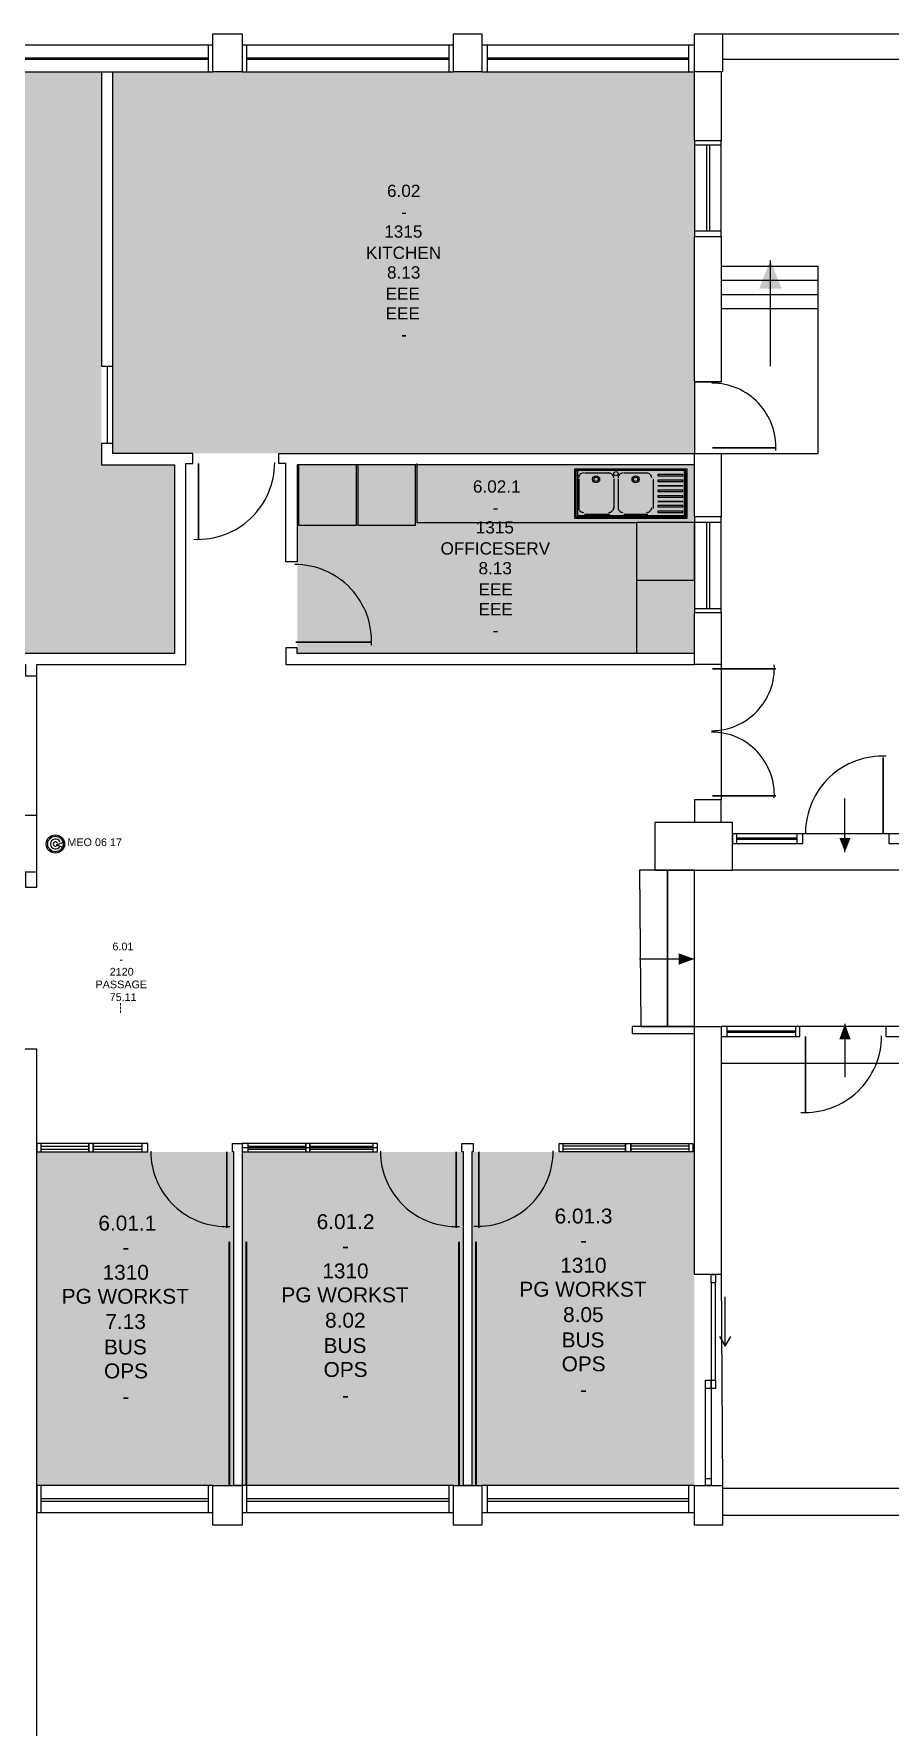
# Model space of a CAD drawing. Header units: millimetres. Extents: x 0 to 89.8, y 0 to 45.2.
# Drawn here: x 51.13 to 60.1, y 19.08 to 36.83 of the extents above; entities that cross this region are included whole.
import ezdxf

# ---------------------------------------------------------------- set-up
doc = ezdxf.new("R2010")
doc.units = ezdxf.units.MM
for name, color, linetype in [('PDF_014406$BL', 7, 'Continuous'), ('PDF_014406$BL-SAN', 7, 'Continuous'), ('PDF_014406$DR', 7, 'Continuous'), ('PDF_014406$FI', 7, 'Continuous'), ('PDF_014406$FT-FIXFIT', 7, 'Continuous'), ('PDF_014406$PL-SERVICES-ELECTRICAL', 7, 'Continuous'), ('PDF_014406$PL-STAIR', 7, 'Continuous'), ('PDF_014406$WA', 7, 'Continuous'), ('PDF_014406$WA-COL', 7, 'Continuous'), ('PDF_014406$WA-EXT', 7, 'Continuous'), ('PDF_014406$WA-PART', 7, 'Continuous'), ('PDF_014406$WN', 7, 'Continuous'), ('PDF_Text', 7, 'Continuous')]:
    doc.layers.add(name, color=color, linetype=linetype)
doc.layers.add('PDF_014406$HL-TMP', color=7, linetype='Continuous', true_color=0x800000)
doc.styles.add('PDF ArialMT', font='arial.ttf')

msp = doc.modelspace()

# ---------------------------------------------------------------- linework, layer by layer
at = {"layer": 'PDF_014406$BL', "lineweight": 9}
for points in [[(53.002, 36.708), (50.789, 36.708)], [(55.525, 36.708), (53.312, 36.708)], [(58.048, 36.708), (55.82, 36.708)], [(50.789, 36.428), (53.002, 36.428)], [(53.312, 36.428), (55.525, 36.428)], [(55.82, 36.428), (58.048, 36.428)], [(58.048, 35.705), (58.048, 34.702)], [(58.328, 34.702), (58.328, 35.705)], [(58.328, 32.43), (59.346, 32.43), (59.346, 34.392)], [(58.048, 33.182), (58.048, 32.43)], [(60.836, 32.017), (60.836, 28.063), (58.446, 28.063)], [(58.048, 31.766), (58.048, 30.762)], [(58.328, 30.762), (58.328, 31.766)], [(58.328, 30.217), (58.328, 28.8)], [(60.836, 28.446), (60.084, 28.446), (59.184, 28.446), (58.446, 28.446)], [(58.446, 28.343), (59.184, 28.343)], [(60.084, 28.343), (60.836, 28.343)], [(58.048, 26.425), (57.398, 26.425), (57.398, 26.351), (58.048, 26.351)], [(60.895, 26.425), (60.054, 26.425), (59.154, 26.425), (58.328, 26.425)], [(58.328, 26.322), (59.154, 26.322)], [(60.054, 26.322), (60.895, 26.322)], [(58.328, 26.041), (60.836, 26.041)], [(51.748, 25.2), (51.158, 25.2)], [(52.323, 25.2), (51.703, 25.2)], [(54.02, 25.2), (53.312, 25.2)], [(54.728, 25.2), (53.976, 25.2)], [(56.631, 25.2), (57.384, 25.2)], [(57.325, 25.2), (58.033, 25.2)], [(51.158, 25.112), (51.748, 25.112)], [(51.703, 25.112), (52.323, 25.112)], [(53.312, 25.112), (54.02, 25.112)], [(53.976, 25.112), (54.728, 25.112)], [(57.384, 25.112), (56.631, 25.112)], [(58.033, 25.112), (57.325, 25.112)], [(58.328, 23.828), (58.343, 21.615)], [(53.002, 21.615), (51.158, 21.615)], [(55.525, 21.615), (53.312, 21.615)], [(58.048, 21.615), (55.82, 21.615)], [(60.836, 21.586), (58.343, 21.586)], [(51.158, 21.335), (53.002, 21.335)], [(53.312, 21.335), (55.525, 21.335)], [(55.82, 21.335), (58.048, 21.335)], [(58.343, 21.305), (60.836, 21.305), (69.732, 21.305)]]:
    msp.add_lwpolyline(points, dxfattribs=at)
at = {"layer": 'PDF_014406$BL-SAN', "lineweight": 9}
for points in [[(56.793, 31.751), (57.974, 31.751), (57.974, 32.267), (56.793, 32.267)], [(56.808, 31.766), (57.959, 31.766), (57.959, 32.253), (56.808, 32.253)], [(56.823, 31.78), (57.944, 31.78), (57.944, 32.253), (56.823, 32.253)], [(57.664, 32.194), (57.929, 32.194), (57.929, 32.208), (57.664, 32.208)], [(57.664, 32.135), (57.929, 32.135), (57.929, 32.149), (57.664, 32.149)], [(57.664, 32.031), (57.929, 32.031), (57.929, 32.046), (57.664, 32.046)], [(57.664, 31.972), (57.929, 31.972), (57.929, 31.987), (57.664, 31.987)], [(57.664, 31.869), (57.929, 31.869), (57.929, 31.884), (57.664, 31.884)], [(57.664, 31.81), (57.929, 31.81), (57.929, 31.825), (57.664, 31.825)]]:
    msp.add_lwpolyline(points, close=True, dxfattribs=at)
for points in [[(56.838, 32.164), (56.838, 31.854)], [(57.162, 32.223), (56.897, 32.223)], [(57.207, 31.854), (57.207, 32.164)], [(57.251, 32.164), (57.251, 31.854)], [(57.561, 32.223), (57.31, 32.223)], [(57.62, 31.854), (57.62, 32.164)], [(57.664, 32.09), (57.929, 32.09), (57.664, 32.09)], [(56.897, 31.795), (57.162, 31.795)], [(57.31, 31.795), (57.561, 31.795)], [(57.664, 31.928), (57.929, 31.928), (57.664, 31.928)]]:
    msp.add_lwpolyline(points, dxfattribs=at)
for centre, radius in [((57.019, 32.159), 0.0369), ((57.019, 32.159), 0.0221), ((57.226, 32.218), 0.0221), ((57.432, 32.159), 0.0369), ((57.432, 32.159), 0.0221)]:
    msp.add_circle(centre, radius, dxfattribs=at)
for centre, start, end in [((56.886, 32.174), 89.9999, 180.0001), ((57.152, 32.174), 359.9999, 90.0001), ((57.3, 32.174), 89.9999, 180.0001), ((57.55, 32.174), 359.9999, 90.0001), ((56.886, 31.864), 179.9999, 270.0001), ((57.152, 31.864), 269.9999, 0.0001), ((57.3, 31.864), 179.9999, 270.0001), ((57.55, 31.864), 269.9999, 0.0001)]:
    msp.add_arc(centre, 0.0516, start, end, dxfattribs=at)
at = {"layer": 'PDF_014406$DR', "lineweight": 0}
for points in [[(51.895, 33.344), (51.895, 32.533)], [(51.954, 32.533), (51.954, 33.344)], [(58.239, 32.489), (58.903, 32.489), (58.239, 32.489)], [(52.854, 32.326), (52.854, 31.53), (52.854, 32.326)], [(53.872, 30.453), (54.669, 30.453), (53.872, 30.453)], [(58.239, 30.172), (58.903, 30.172), (58.239, 30.172)], [(60.025, 28.446), (60.025, 29.243), (60.025, 28.446)], [(58.239, 28.844), (58.903, 28.844), (58.239, 28.844)], [(59.213, 26.322), (59.213, 25.525), (59.213, 26.322)], [(53.149, 25.112), (53.149, 24.315), (53.149, 25.112)], [(54.728, 25.156), (53.312, 25.156)], [(55.554, 25.112), (55.554, 24.315), (55.554, 25.112)], [(55.79, 25.112), (55.79, 24.315), (55.79, 25.112)], [(58.225, 23.74), (58.225, 22.722)], [(58.269, 22.722), (58.269, 23.74)], [(58.313, 23.179), (58.372, 23.076), (58.372, 23.592)], [(58.372, 23.076), (58.431, 23.179)], [(58.166, 21.689), (58.166, 22.633)], [(58.225, 22.633), (58.225, 21.689)], [(58.254, 21.512), (58.254, 21.512)]]:
    msp.add_lwpolyline(points, dxfattribs=at)
for points in [[(58.225, 23.74), (58.225, 23.828), (58.269, 23.828), (58.269, 23.74)], [(58.166, 22.633), (58.166, 22.722), (58.225, 22.722), (58.225, 22.633)], [(58.225, 22.633), (58.225, 22.722), (58.269, 22.722), (58.269, 22.633)], [(58.166, 21.615), (58.166, 21.689), (58.225, 21.689), (58.225, 21.615)]]:
    msp.add_lwpolyline(points, close=True, dxfattribs=at)
for centre, radius, start, end in [((58.232, 32.496), 0.671, 357.0456, 90.0003), ((52.847, 32.334), 0.804, 267.0449, 359.9999), ((53.862, 30.463), 0.804, 357.0447, 90), ((58.229, 30.182), 0.657, 270, 2.9553), ((58.229, 28.854), 0.657, 357.0447, 90), ((60.017, 28.454), 0.804, 87.0449, 179.9999), ((59.206, 26.329), 0.804, 267.0442, 359.9999), ((53.142, 25.119), 0.789, 179.9998, 272.9551), ((55.547, 25.119), 0.789, 179.9998, 272.9551), ((55.78, 25.122), 0.789, 267.0447, 360)]:
    msp.add_arc(centre, radius, start, end, dxfattribs=at)
at = {"layer": 'PDF_014406$FI', "lineweight": 9}
msp.add_lwpolyline([(51.438, 28.299), (51.364, 28.328), (51.438, 28.358)], close=True, dxfattribs=at)
for radius in [0.0959, 0.0811]:
    msp.add_circle((51.354, 28.338), radius, dxfattribs=at)
for radius, start, end in [(0.0516, 22.7692, 337.2308), (0.0221, 22.7697, 337.2303)]:
    msp.add_arc((51.354, 28.338), radius, start, end, dxfattribs=at)
at = {"layer": 'PDF_014406$FT-FIXFIT', "lineweight": 0}
for points in [[(53.902, 31.677), (54.507, 31.677), (54.507, 32.312), (53.902, 32.312)], [(54.521, 31.677), (55.126, 31.677), (55.126, 32.312), (54.521, 32.312)], [(57.443, 31.707), (57.443, 31.102), (58.048, 31.102), (58.048, 31.707)]]:
    msp.add_lwpolyline(points, close=True, dxfattribs=at)
msp.add_lwpolyline([(55.141, 32.326), (55.141, 31.707), (57.443, 31.707), (57.443, 30.335)], dxfattribs=at)
at = {"layer": 'PDF_014406$HL-TMP', "transparency": 33554559}
for points in [[(51.836, 36.428), (44.4, 36.428), (51.836, 33.433)], [(44.4, 36.428), (51.836, 33.433), (44.4, 33.433)], [(58.048, 36.428), (51.954, 36.428), (58.048, 32.43)], [(51.954, 36.428), (58.048, 32.43), (51.954, 32.43)], [(51.836, 33.433), (44.4, 33.433), (43.972, 33.433)], [(51.836, 33.433), (43.972, 33.433), (51.836, 32.312)], [(43.972, 33.433), (51.836, 32.312), (43.972, 32.312)], [(44.4, 33.433), (51.836, 33.433), (51.836, 33.433)], [(52.603, 32.312), (43.972, 32.312), (52.603, 31.176)], [(43.972, 32.312), (52.603, 31.176), (43.972, 31.176)], [(53.887, 32.312), (58.048, 32.312), (58.048, 32.312)], [(58.048, 32.312), (53.887, 32.312), (58.048, 30.335)], [(53.887, 32.312), (58.048, 30.335), (53.887, 30.335)], [(52.603, 31.176), (47.602, 31.176), (52.603, 30.335)], [(47.602, 31.176), (52.603, 30.335), (47.602, 30.335)]]:
    msp.add_solid(points, dxfattribs=at)
at = {"layer": 'PDF_014406$HL-TMP', "color": 21, "true_color": 0xff9999, "transparency": 33554559}
for points in [[(53.223, 25.112), (51.158, 25.112), (53.223, 21.615)], [(51.158, 25.112), (53.223, 21.615), (51.158, 21.615)], [(55.628, 25.112), (53.312, 25.112), (55.628, 21.615)], [(53.312, 25.112), (55.628, 21.615), (53.312, 21.615)], [(58.048, 25.112), (55.716, 25.112), (58.048, 21.615)], [(55.716, 25.112), (58.048, 21.615), (55.716, 21.615)]]:
    msp.add_solid(points, dxfattribs=at)
at = {"layer": 'PDF_014406$PL-SERVICES-ELECTRICAL', "lineweight": 35}
for points in [[(53.179, 21.615), (53.179, 24.168)], [(53.356, 21.615), (53.356, 24.168)], [(55.584, 21.615), (55.584, 24.168)], [(55.761, 21.615), (55.761, 24.168)]]:
    msp.add_lwpolyline(points, dxfattribs=at)
at = {"layer": 'PDF_014406$PL-STAIR', "lineweight": 9}
for points in [[(58.844, 34.451), (58.844, 33.344)], [(58.328, 34.392), (59.346, 34.392)], [(58.328, 34.244), (59.346, 34.244)], [(58.328, 34.097), (59.346, 34.097)], [(58.328, 33.949), (59.346, 33.949)], [(59.626, 28.254), (59.626, 28.815)], [(58.048, 27.133), (57.472, 27.133)], [(59.626, 26.454), (59.626, 25.894)]]:
    msp.add_lwpolyline(points, dxfattribs=at)
for points in [[(57.767, 28.063), (57.472, 28.063), (57.487, 26.425), (57.767, 26.425)], [(58.048, 28.063), (57.767, 28.063), (57.767, 26.425), (58.048, 26.425)]]:
    msp.add_lwpolyline(points, close=True, dxfattribs=at)
at = {"layer": 'PDF_014406$PL-STAIR', "transparency": 33554559}
for points in [[(58.962, 34.156), (58.844, 34.451), (58.726, 34.156)], [(59.685, 28.402), (59.626, 28.254), (59.567, 28.402)], [(57.885, 27.192), (58.048, 27.133), (57.885, 27.074)], [(59.685, 26.292), (59.626, 26.454), (59.567, 26.292)]]:
    msp.add_solid(points, dxfattribs=at)
at = {"layer": 'PDF_014406$WA', "lineweight": 20}
for points in [[(51.836, 36.428), (51.836, 33.344), (51.954, 33.344), (51.954, 36.428)], [(58.048, 32.312), (53.887, 32.312), (53.887, 31.294), (53.769, 31.294), (53.769, 32.326), (53.695, 32.326), (53.695, 32.43), (58.048, 32.43)], [(58.048, 30.335), (53.887, 30.335), (53.887, 30.394), (53.769, 30.394), (53.769, 30.217), (58.048, 30.217)], [(51.04, 28.048), (51.04, 27.886), (51.158, 27.886), (51.158, 28.048)]]:
    msp.add_lwpolyline(points, dxfattribs=at)
msp.add_lwpolyline([(51.954, 32.43), (51.954, 32.533), (51.836, 32.533), (51.836, 32.312), (52.603, 32.312), (52.603, 30.335), (49.343, 30.335), (49.343, 30.217), (51.04, 30.217), (51.04, 30.099), (51.158, 30.099), (51.158, 30.217), (52.721, 30.217), (52.721, 32.326), (52.795, 32.326), (52.795, 32.43)], close=True, dxfattribs=at)
at = {"layer": 'PDF_014406$WA-COL', "lineweight": 25}
for points in [[(53.002, 36.826), (53.312, 36.826), (53.312, 36.428), (53.002, 36.428)], [(55.82, 36.428), (55.525, 36.428), (55.525, 36.826), (55.82, 36.826)], [(58.048, 36.826), (58.343, 36.826), (58.343, 36.428), (58.048, 36.428)], [(51.158, 28.048), (51.158, 28.638), (50.951, 28.638), (50.951, 28.048)], [(58.446, 28.063), (58.446, 28.564), (57.634, 28.564), (57.634, 28.063)], [(53.002, 21.202), (53.002, 21.615), (53.312, 21.615), (53.312, 21.202)], [(55.525, 21.615), (55.82, 21.615), (55.82, 21.202), (55.525, 21.202)], [(58.048, 21.615), (58.343, 21.615), (58.343, 21.202), (58.048, 21.202)]]:
    msp.add_lwpolyline(points, close=True, dxfattribs=at)
at = {"layer": 'PDF_014406$WA-EXT', "lineweight": 25}
for points in [[(58.343, 36.826), (60.556, 36.826)], [(58.343, 36.561), (60.556, 36.561)], [(58.328, 36.428), (58.328, 35.705), (58.048, 35.705), (58.048, 36.428)], [(58.048, 33.182), (58.328, 33.182)], [(58.328, 28.564), (58.328, 28.8), (58.048, 28.8), (58.048, 28.564)], [(51.158, 18.945), (51.158, 26.189), (49.638, 26.189), (49.638, 25.982), (50.951, 25.982), (50.951, 19.225), (50.243, 19.225), (50.243, 19.52), (50.051, 19.52), (50.051, 19.225), (47.027, 19.225), (47.027, 23.504), (46.318, 23.504), (46.318, 23.297), (46.82, 23.297), (46.82, 22.471), (46.215, 22.471), (46.215, 22.25), (46.82, 22.25), (46.82, 20.789)]]:
    msp.add_lwpolyline(points, dxfattribs=at)
for points in [[(58.328, 34.702), (58.328, 33.182), (58.048, 33.182), (58.048, 34.702)], [(58.328, 32.43), (58.328, 31.766), (58.048, 31.766), (58.048, 32.43)], [(58.048, 30.217), (58.048, 30.762), (58.328, 30.762), (58.328, 30.217)], [(58.328, 23.828), (58.048, 23.828), (58.048, 26.425), (58.328, 26.425)]]:
    msp.add_lwpolyline(points, close=True, dxfattribs=at)
at = {"layer": 'PDF_014406$WA-PART', "lineweight": 18}
msp.add_lwpolyline([(51.158, 28.638), (51.158, 30.099)], dxfattribs=at)
for points in [[(53.312, 25.2), (53.312, 25.112), (53.312, 21.615), (53.223, 21.615), (53.223, 25.112), (53.208, 25.112), (53.208, 25.141), (53.208, 25.2)], [(55.613, 25.2), (55.731, 25.2), (55.731, 25.112), (55.716, 25.112), (55.716, 21.615), (55.628, 21.615), (55.628, 25.112), (55.613, 25.112)]]:
    msp.add_lwpolyline(points, close=True, dxfattribs=at)
at = {"layer": 'PDF_014406$WN', "lineweight": 0}
for points in [[(50.848, 36.575), (52.958, 36.575)], [(50.848, 36.561), (52.958, 36.561)], [(52.958, 36.428), (52.958, 36.708)], [(53.002, 36.428), (53.002, 36.708)], [(53.312, 36.708), (53.312, 36.428)], [(53.356, 36.708), (53.356, 36.428)], [(53.356, 36.575), (55.48, 36.575)], [(53.356, 36.561), (55.48, 36.561)], [(55.48, 36.428), (55.48, 36.708)], [(55.525, 36.428), (55.525, 36.708)], [(55.82, 36.708), (55.82, 36.428)], [(55.879, 36.708), (55.879, 36.428)], [(55.879, 36.575), (57.989, 36.575)], [(55.879, 36.561), (57.989, 36.561)], [(57.989, 36.428), (57.989, 36.708)], [(58.048, 36.428), (58.048, 36.708)], [(58.328, 35.705), (58.048, 35.705)], [(58.328, 35.661), (58.048, 35.661)], [(58.18, 34.761), (58.18, 35.661)], [(58.21, 34.761), (58.21, 35.661)], [(58.048, 34.761), (58.328, 34.761)], [(58.048, 34.702), (58.328, 34.702)], [(58.328, 31.766), (58.048, 31.766)], [(58.328, 31.707), (58.048, 31.707)], [(58.18, 30.807), (58.18, 31.707)], [(58.21, 30.807), (58.21, 31.707)], [(58.048, 30.807), (58.328, 30.807)], [(58.048, 30.762), (58.328, 30.762)], [(58.446, 28.446), (58.446, 28.343)], [(58.49, 28.446), (58.49, 28.343)], [(58.49, 28.402), (59.125, 28.402)], [(58.49, 28.387), (59.125, 28.387)], [(59.125, 28.343), (59.125, 28.446)], [(59.184, 28.343), (59.184, 28.446)], [(60.084, 28.446), (60.084, 28.343)], [(58.328, 26.425), (58.328, 26.322)], [(58.387, 26.425), (58.387, 26.322)], [(58.387, 26.381), (59.11, 26.381)], [(58.387, 26.366), (59.11, 26.366)], [(59.11, 26.322), (59.11, 26.425)], [(59.154, 26.322), (59.154, 26.425)], [(60.054, 26.425), (60.054, 26.322)], [(51.158, 25.2), (51.158, 25.112)], [(51.202, 25.2), (51.202, 25.112)], [(52.264, 25.112), (52.264, 25.2)], [(52.323, 25.112), (52.323, 25.2)], [(53.312, 25.2), (53.312, 25.112)], [(53.371, 25.2), (53.371, 25.112)], [(54.684, 25.112), (54.684, 25.2)], [(54.728, 25.112), (54.728, 25.2)], [(56.631, 25.112), (56.631, 25.2)], [(56.675, 25.112), (56.675, 25.2)], [(57.989, 25.2), (57.989, 25.112)], [(58.033, 25.2), (58.033, 25.112)], [(51.202, 25.171), (51.703, 25.171)], [(51.202, 25.141), (51.703, 25.141)], [(51.748, 25.171), (52.264, 25.171)], [(51.748, 25.141), (52.264, 25.141)], [(53.371, 25.171), (53.976, 25.171)], [(53.371, 25.141), (53.976, 25.141)], [(54.02, 25.171), (54.684, 25.171)], [(54.02, 25.141), (54.684, 25.141)], [(57.325, 25.171), (56.675, 25.171)], [(57.325, 25.141), (56.675, 25.141)], [(57.989, 25.171), (57.384, 25.171)], [(57.989, 25.141), (57.384, 25.141)], [(51.158, 21.615), (51.158, 21.335)], [(51.202, 21.615), (51.202, 21.335)], [(51.202, 21.482), (52.958, 21.482)], [(52.958, 21.335), (52.958, 21.615)], [(53.002, 21.335), (53.002, 21.615)], [(53.312, 21.615), (53.312, 21.335)], [(53.356, 21.615), (53.356, 21.335)], [(53.356, 21.482), (55.48, 21.482)], [(55.48, 21.335), (55.48, 21.615)], [(55.525, 21.335), (55.525, 21.615)], [(55.82, 21.615), (55.82, 21.335)], [(55.879, 21.615), (55.879, 21.335)], [(55.879, 21.482), (57.989, 21.482)], [(57.989, 21.335), (57.989, 21.615)], [(58.048, 21.335), (58.048, 21.615)], [(51.202, 21.453), (52.958, 21.453)], [(53.356, 21.453), (55.48, 21.453)], [(55.879, 21.453), (57.989, 21.453)]]:
    msp.add_lwpolyline(points, dxfattribs=at)
for points in [[(51.703, 25.2), (51.703, 25.112)], [(51.748, 25.2), (51.748, 25.112)], [(53.976, 25.2), (53.976, 25.112)], [(54.02, 25.2), (54.02, 25.112)], [(57.325, 25.2), (57.325, 25.112)], [(57.384, 25.2), (57.384, 25.112)]]:
    msp.add_lwpolyline(points, close=True, dxfattribs=at)

# ---------------------------------------------------------------- texts
at = {"layer": 'PDF_Text', "attachment_point": 4, "style": 'PDF ArialMT'}
for s, insert, char_height in [('6.02', (54.828, 35.181), 0.1286), ('-', (54.976, 34.96), 0.129), ('1315', (54.799, 34.754), 0.1286), ('KITCHEN', (54.607, 34.532), 0.1286), ('8.13', (54.828, 34.326), 0.1286), ('EEE', (54.813, 34.104), 0.1286), ('EEE', (54.813, 33.898), 0.1286), ('-', (54.976, 33.677), 0.129), ('6.02.1', (55.728, 32.083), 0.1286), ('-', (55.935, 31.862), 0.129), ('1315', (55.758, 31.655), 0.1286), ('OFFICESERV', (55.389, 31.434), 0.1286), ('8.13', (55.787, 31.227), 0.1286), ('EEE', (55.787, 31.006), 0.1286), ('EEE', (55.787, 30.799), 0.1286), ('-', (55.935, 30.578), 0.129), ('MEO 06 17', (51.479, 28.356), 0.081), ('6.01', (51.951, 27.264), 0.081), ('2120', (51.922, 26.999), 0.081), ('-', (52.025, 27.131), 0.081), ('PASSAGE', (51.774, 26.866), 0.081), ('75.11', (51.922, 26.733), 0.081), ('6.01.3', (56.584, 24.439), 0.156), ('6.01.1', (51.804, 24.365), 0.156), ('6.01.2', (54.091, 24.38), 0.156), ('-', (56.85, 24.188), 0.156), ('-', (52.054, 24.115), 0.156), ('-', (54.356, 24.129), 0.156), ('1310', (56.643, 23.923), 0.156), ('1310', (51.848, 23.849), 0.156), ('1310', (54.15, 23.864), 0.156), ('PG WORKST', (51.42, 23.598), 0.156), ('PG WORKST', (53.722, 23.613), 0.156), ('PG WORKST', (56.215, 23.672), 0.156), ('8.02', (54.179, 23.347), 0.156), ('8.05', (56.673, 23.406), 0.156), ('7.13', (51.877, 23.333), 0.156), ('BUS', (51.863, 23.067), 0.156), ('BUS', (54.164, 23.082), 0.156), ('BUS', (56.658, 23.141), 0.156), ('OPS', (51.863, 22.816), 0.156), ('OPS', (54.164, 22.831), 0.156), ('OPS', (56.658, 22.89), 0.156), ('-', (52.054, 22.551), 0.156), ('-', (54.356, 22.565), 0.156), ('-', (56.85, 22.624), 0.156)]:
    msp.add_mtext(s, dxfattribs=dict(at, insert=insert, char_height=char_height))
at = {"layer": 'PDF_Text', "insert": (52.044, 26.677), "char_height": 0.081, "attachment_point": 4, "rotation": 270, "style": 'PDF ArialMT'}
msp.add_mtext('---', dxfattribs=at)

doc.saveas('drawing.dxf')
